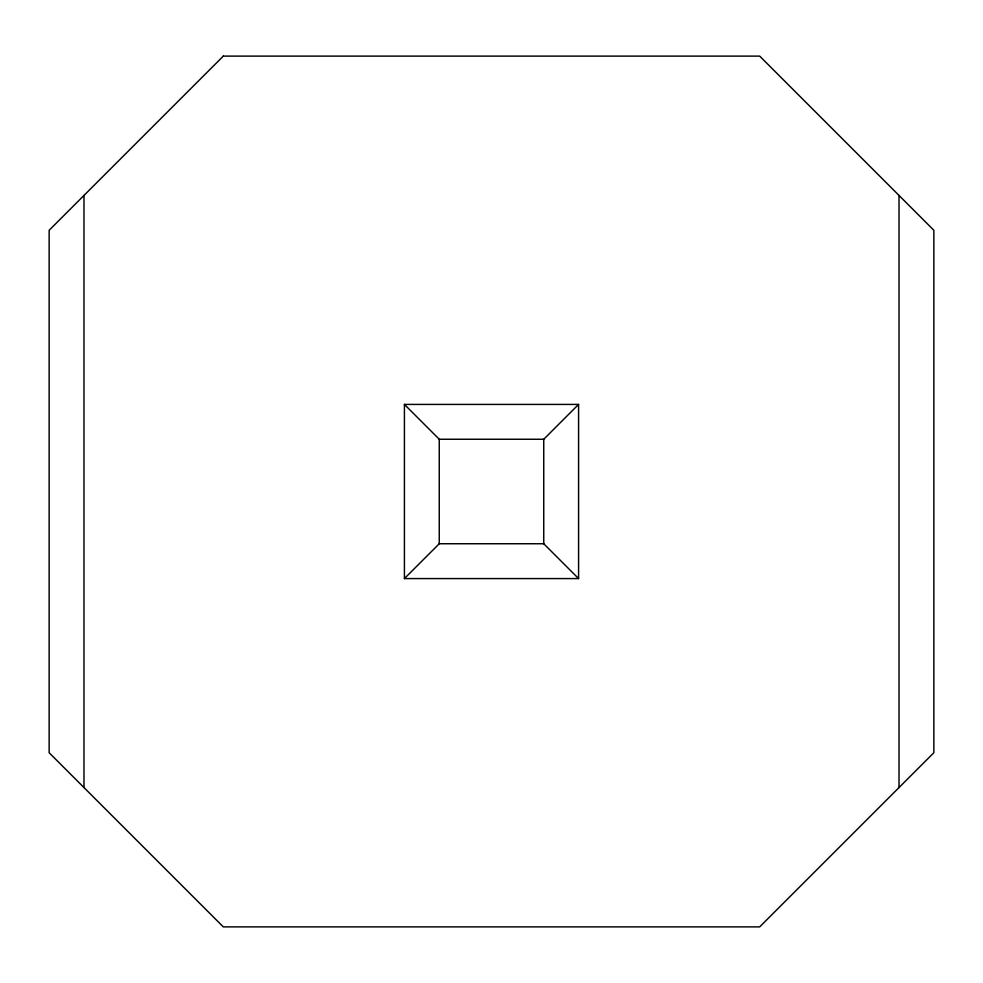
<?xml version="1.0" encoding="UTF-8"?>
<svg xmlns="http://www.w3.org/2000/svg" width="983" height="983" viewBox="0 0 983 983"><rect width="100%" height="100%" fill="white"/><g stroke="black" fill="none" stroke-linecap="round" stroke-linejoin="round"><path stroke-width="1.47" d="M404.418 578.582L439.254 543.746L543.746 543.746L578.582 578.582L578.582 404.418L404.418 404.418L404.418 578.582L578.582 578.582M404.418 404.418L439.254 439.254L543.746 439.254L578.582 404.418M899.015 195.445L899.015 787.555M543.746 439.254L543.746 543.746M439.254 439.254L439.254 543.746M83.985 195.445L83.985 787.555M223.301 56.117L49.15 230.268L49.15 752.732L223.301 926.883L759.699 926.883L933.85 752.732L933.85 230.268L759.699 56.117L223.301 56.117"/></g></svg>
